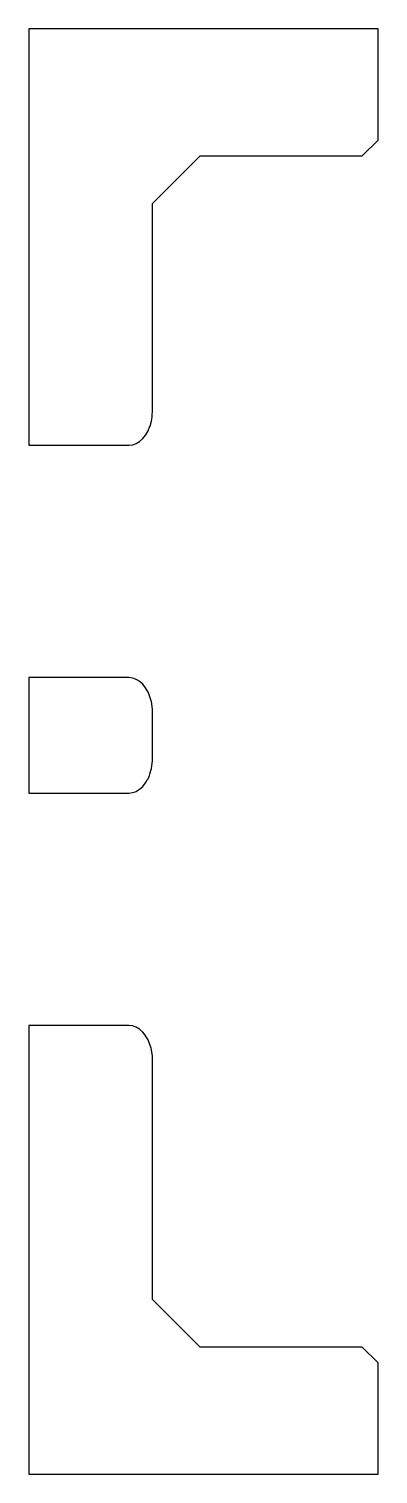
# Model space of a CAD drawing. Header units: metres. Extents: x 0 to 47.5, y 0 to 45.5.
# Drawn here: x 36.5 to 47.5, y 0 to 45.5 of the extents above.
import ezdxf

# ---------------------------------------------------------------- set-up
doc = ezdxf.new("R2010")
doc.units = ezdxf.units.M

msp = doc.modelspace()

# ---------------------------------------------------------------- linework, layer by layer
for p, q in [((47.5, 45.5), (36.5, 45.5)), ((36.5, 45.5), (36.5, 32.3912)), ((47.5, 42), (47.5, 45.5)), ((47, 41.5), (47.5, 42)), ((40.3959, 40), (41.8959, 41.5)), ((41.8959, 41.5), (47, 41.5)), ((40.3959, 33.4713), (40.3959, 40)), ((40.3595, 33.151), (40.3801, 33.2768)), ((40.3801, 33.2768), (40.3867, 33.3136)), ((40.3867, 33.3136), (40.3873, 33.3237)), ((40.3873, 33.3237), (40.3959, 33.4713)), ((40.1794, 32.7179), (40.2527, 32.8435)), ((40.2527, 32.8435), (40.2546, 32.8481)), ((40.2546, 32.8481), (40.3142, 32.9904)), ((40.3142, 32.9904), (40.3151, 32.9937)), ((40.3151, 32.9937), (40.3592, 33.1495)), ((40.3592, 33.1495), (40.3595, 33.151)), ((36.5, 32.3912), (39.6459, 32.3912)), ((39.6459, 32.3912), (39.6535, 32.3921)), ((39.6535, 32.3921), (39.7632, 32.4047)), ((39.7632, 32.4047), (39.7705, 32.4072)), ((39.7705, 32.4072), (39.8777, 32.4449)), ((39.8777, 32.4449), (39.8842, 32.4489)), ((39.8842, 32.4489), (39.9864, 32.5108)), ((39.9864, 32.5108), (40.0868, 32.6008)), ((40.0868, 32.6008), (40.0911, 32.6062)), ((40.0911, 32.6062), (40.1762, 32.7126)), ((40.1762, 32.7126), (40.1794, 32.7179)), ((39.6459, 25.0753), (36.5, 25.0753)), ((36.5, 25.0753), (36.5, 21.4412)), ((39.7632, 25.0618), (39.6459, 25.0753)), ((39.8089, 25.0458), (39.7632, 25.0618)), ((39.8777, 25.0216), (39.8089, 25.0458)), ((39.9207, 24.9956), (39.8777, 25.0216)), ((39.9864, 24.9557), (39.9207, 24.9956)), ((40.0255, 24.9206), (39.9864, 24.9557)), ((40.0868, 24.8658), (40.0255, 24.9206)), ((40.1762, 24.7539), (40.0868, 24.8658)), ((40.2527, 24.623), (40.1762, 24.7539)), ((40.2751, 24.5695), (40.2527, 24.623)), ((40.3142, 24.4762), (40.2751, 24.5695)), ((40.3592, 24.3171), (40.3142, 24.4762)), ((40.3686, 24.2599), (40.3592, 24.3171)), ((40.3867, 24.1496), (40.3686, 24.2599)), ((40.3897, 24.0931), (40.3867, 24.1496)), ((40.3959, 23.978), (40.3897, 24.0931)), ((40.3959, 22.5386), (40.3959, 23.978)), ((40.3592, 22.1995), (40.3777, 22.3125)), ((40.3777, 22.3125), (40.3867, 22.3669)), ((40.3867, 22.3669), (40.3929, 22.4817)), ((40.3929, 22.4817), (40.3959, 22.5386)), ((40.1762, 21.7626), (40.2291, 21.8532)), ((40.2291, 21.8532), (40.2527, 21.8936)), ((40.2527, 21.8936), (40.2949, 21.9944)), ((40.2949, 21.9944), (40.3142, 22.0404)), ((40.3142, 22.0404), (40.3448, 22.1487)), ((40.3448, 22.1487), (40.3592, 22.1995)), ((36.5, 21.4412), (39.6459, 21.4412)), ((39.6459, 21.4412), (39.7632, 21.4547)), ((39.7632, 21.4547), (39.8439, 21.4831)), ((39.8439, 21.4831), (39.8777, 21.4949)), ((39.8777, 21.4949), (39.9541, 21.5412)), ((39.9541, 21.5412), (39.9864, 21.5608)), ((39.9864, 21.5608), (40.0868, 21.6508)), ((40.0868, 21.6508), (40.1762, 21.7626)), ((39.6459, 14.1254), (36.5, 14.1254)), ((36.5, 14.1254), (36.5, 0)), ((39.7632, 14.1119), (39.6459, 14.1254)), ((39.7662, 14.1108), (39.7632, 14.1119)), ((39.8777, 14.0717), (39.7662, 14.1108)), ((39.8803, 14.0701), (39.8777, 14.0717)), ((39.9864, 14.0058), (39.8803, 14.0701)), ((39.9886, 14.0038), (39.9864, 14.0058)), ((40.0868, 13.9158), (39.9886, 14.0038)), ((40.0884, 13.9137), (40.0868, 13.9158)), ((40.1762, 13.8039), (40.0884, 13.9137)), ((40.1774, 13.802), (40.1762, 13.8039)), ((40.2527, 13.673), (40.1774, 13.802)), ((40.2533, 13.6716), (40.2527, 13.673)), ((40.3142, 13.5262), (40.2533, 13.6716)), ((40.3485, 13.4048), (40.3142, 13.5262)), ((40.3592, 13.3702), (40.3485, 13.4048)), ((40.3609, 13.3605), (40.3592, 13.3702)), ((40.3867, 13.2163), (40.3609, 13.3605)), ((40.3897, 13.1646), (40.3867, 13.2163)), ((40.3959, 13.0586), (40.3897, 13.1646)), ((40.3959, 5.5), (40.3959, 13.0586)), ((41.8959, 4), (40.3959, 5.5)), ((47, 4), (41.8959, 4)), ((47.5, 3.5), (47, 4)), ((47.5, 0), (47.5, 3.5)), ((36.5, 0), (47.5, 0))]:
    msp.add_line(p, q)

doc.saveas('drawing.dxf')
